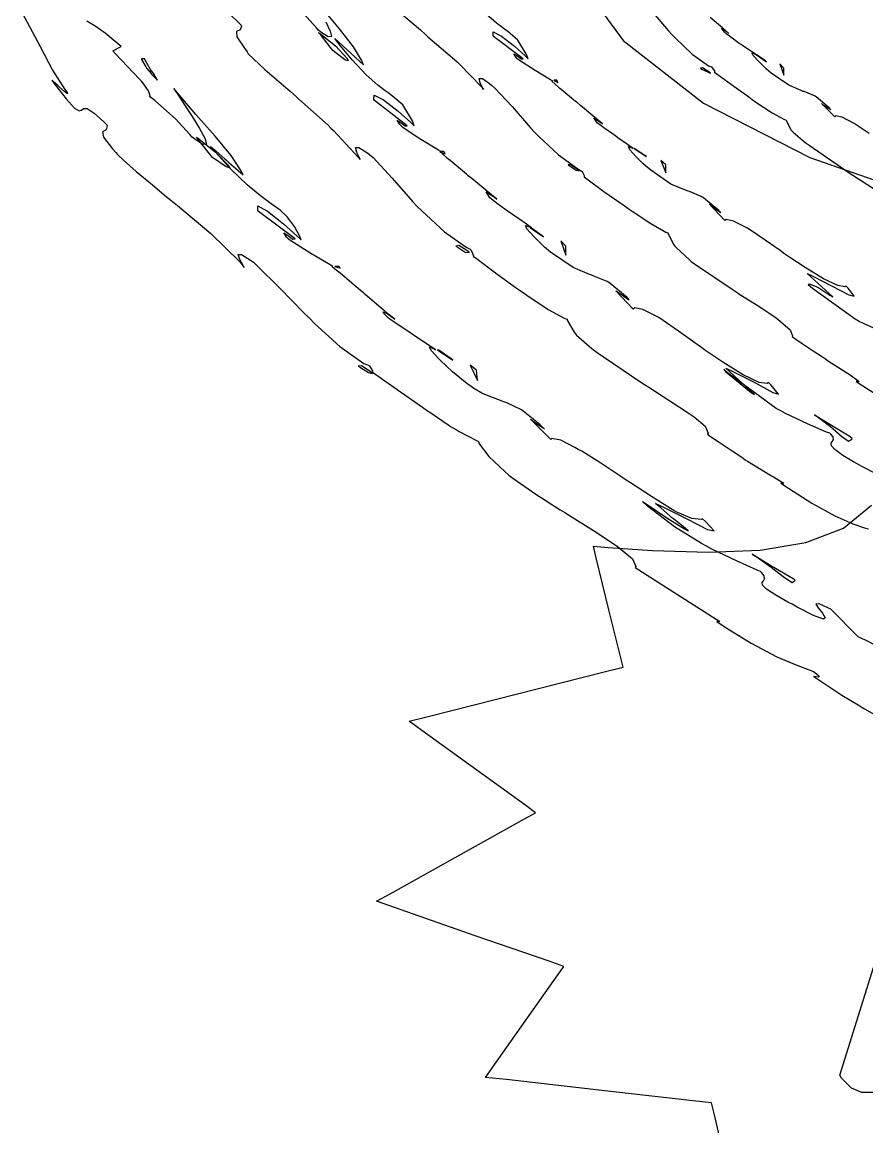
# Model space of a CAD drawing. Extents: x 85 to 270, y 27 to 328.
# Drawn here: x 127.56 to 156.83, y 83.02 to 121.32 of the extents above; entities that cross this region are included whole.
import ezdxf

# ---------------------------------------------------------------- set-up
doc = ezdxf.new("R2010")
doc.units = 0
doc.header["$MEASUREMENT"] = 0

msp = doc.modelspace()

# ---------------------------------------------------------------- linework, layer by layer
at = {"color": 7}
for points in [[(158.652, 136.062), (154.348, 134.455), (149.895, 131.917), (147.028, 128.95), (146.014, 126.482), (146.014, 125.659), (146.014, 125.016), (146.626, 123.085), (148.384, 120.688), (151.167, 118.518), (154.85, 116.629), (159.315, 115.07)], [(159.103, 84.2077), (156.774, 84.2077), (156.653, 84.2077), (156.293, 84.3636), (155.954, 84.7108), (155.892, 84.8071), (157.056, 88.5472)]]:
    msp.add_lwpolyline(points, dxfattribs=at)
at = {"color": 32}
for points in [[(127.56, 121.646), (128.006, 120.826), (128.094, 120.65), (128.183, 120.483), (128.618, 119.663), (129.037, 118.984), (129.117, 118.886), (129.122, 118.877), (129.128, 118.834), (128.997, 118.94), (128.793, 119.125), (128.64, 119.265), (128.588, 119.309), (128.709, 119.146), (129.085, 118.667), (129.38, 118.343), (129.537, 118.243), (129.618, 118.269), (129.69, 118.329), (129.817, 118.328), (130.062, 118.17), (130.388, 117.865), (130.492, 117.758), (130.504, 117.723), (130.467, 117.589), (130.347, 117.519), (130.377, 117.332), (130.695, 116.931), (130.81, 116.805), (130.863, 116.735), (131.072, 116.532), (131.51, 116.148), (132.074, 115.679), (132.555, 115.281), (132.715, 115.146), (132.944, 114.961), (134.104, 113.997), (135.104, 113.013), (135.254, 112.819), (135.217, 112.887), (135.106, 113.09), (135.044, 113.264), (135.165, 113.261), (135.474, 113.067), (135.573, 112.995), (135.705, 112.872), (136.477, 112.105), (137.337, 111.231), (137.513, 111.055), (137.69, 110.878), (138.562, 110.072), (139.399, 109.493), (139.56, 109.431), (139.594, 109.397), (139.7, 109.238), (139.7, 109.185), (139.814, 109.106), (140.559, 108.581), (141.428, 107.968), (141.604, 107.844), (141.648, 107.818), (142.089, 107.519), (142.133, 107.491), (142.151, 107.474), (142.364, 107.333), (142.382, 107.315), (142.398, 107.307), (142.61, 107.184), (142.628, 107.174), (142.707, 107.13), (143.324, 106.803), (143.368, 106.785), (143.395, 106.707), (143.725, 106.258), (144.285, 105.737), (144.427, 105.621), (144.567, 105.517), (145.357, 104.957), (146.199, 104.414), (146.367, 104.316), (146.615, 104.165), (147.358, 103.701), (148.179, 103.153), (148.703, 102.711), (148.828, 102.447), (148.802, 102.412), (151.73, 100.542), (151.624, 100.542), (151.915, 100.346), (152.816, 99.7906), (153.709, 99.3207), (154.397, 99.0286), (154.831, 98.8688), (154.976, 98.8138), (155.024, 98.7778), (155.163, 98.6525), (155.16, 98.607), (155.064, 98.6208), (154.998, 98.6374), (154.976, 98.6374), (155.064, 98.5848), (155.822, 98.0803), (155.892, 98.0362), (155.962, 97.9921), (156.58, 97.6147), (156.633, 97.579), (156.748, 97.5085), (157.744, 96.9518)], [(134.769, 121.586), (135.059, 121.313), (135.15, 121.215), (135.159, 121.183), (135.112, 121.062), (134.99, 120.995), (135, 120.808), (135.261, 120.419), (135.36, 120.297), (135.395, 120.227), (135.97, 119.681), (136.86, 118.922), (137.054, 118.746), (137.15, 118.658), (138.165, 117.749), (138.253, 117.651), (138.35, 117.563), (139.205, 116.645), (139.277, 116.557), (139.245, 116.621), (139.151, 116.808), (139.105, 116.976), (139.222, 116.979), (139.504, 116.801), (139.594, 116.733), (139.717, 116.629), (140.384, 115.915), (141.102, 115.095), (141.252, 114.935), (141.41, 114.777), (142.196, 114.049), (142.945, 113.516), (143.087, 113.454), (143.113, 113.419), (143.2, 113.216), (143.192, 113.206), (143.298, 113.127), (143.959, 112.63), (144.726, 112.077), (144.885, 111.971), (145.044, 111.857), (145.78, 111.363), (146.359, 111.046), (146.439, 111.019), (146.447, 110.985), (146.684, 110.57), (146.72, 110.526), (146.764, 110.473), (147.293, 110.005), (147.355, 109.96), (147.478, 109.864), (148.959, 108.859), (149.119, 108.762), (149.268, 108.665), (149.997, 108.194), (150.636, 107.775), (150.742, 107.703), (150.847, 107.633), (151.222, 107.316), (151.332, 107.068), (151.306, 107.032), (151.306, 107.032), (151.415, 106.959), (151.707, 106.764), (152.124, 106.482), (152.49, 106.234), (152.612, 106.15), (152.691, 106.098), (153.466, 105.622), (153.529, 105.587), (153.589, 105.552), (153.832, 105.41), (153.952, 105.34), (153.952, 105.34), (153.847, 105.34), (154.11, 105.161), (154.921, 104.646), (155.72, 104.202), (156.341, 103.932), (156.744, 103.794), (156.88, 103.753)], [(138.085, 121.331), (138.238, 121.014), (138.278, 120.821), (138.158, 120.81), (137.906, 120.977), (137.83, 121.039), (137.758, 121.127), (137.309, 121.626)], [(157.145, 105.663), (156.653, 105.919), (156.493, 106.01), (156.366, 106.08), (155.997, 106.302), (155.717, 106.503), (155.601, 106.637), (155.592, 106.725), (155.636, 106.79), (155.677, 106.855), (155.663, 106.94), (155.574, 107.041), (155.539, 107.068), (155.433, 107.112), (154.772, 107.39), (154.005, 107.756), (153.847, 107.844), (153.687, 107.932), (152.029, 109.142), (151.871, 109.291), (151.932, 109.212), (152.813, 108.481), (152.929, 108.409), (152.929, 108.409), (151.941, 109.325), (152.189, 109.214), (152.921, 108.838), (153.567, 108.483), (153.771, 108.428), (153.513, 108.737), (153.422, 108.832), (153.376, 108.792), (153.097, 108.832), (152.545, 109.092), (151.839, 109.532), (151.252, 109.932), (151.059, 110.067), (150.87, 110.205), (150.303, 110.614), (149.616, 111.077), (149.069, 111.362), (148.784, 111.412), (148.732, 111.372), (148.131, 112.007), (148.183, 111.972), (148.36, 111.862), (148.536, 111.734), (148.59, 111.69), (148.518, 111.77), (147.928, 112.263), (147.884, 112.29), (147.83, 112.325), (147.365, 112.52), (147.321, 112.536), (147.223, 112.572), (146.649, 112.819), (145.864, 113.348), (145.661, 113.524), (145.566, 113.614), (145.287, 113.888), (145.048, 114.151), (145.001, 114.268), (145.157, 114.22), (145.204, 114.194), (145.204, 114.194), (144.984, 114.348), (144.587, 114.627), (144.498, 114.689), (144.41, 114.751), (144.03, 115.029), (143.827, 115.182), (143.827, 115.182), (143.769, 115.234), (143.637, 115.434), (143.922, 115.256), (144.004, 115.182), (144.004, 115.182), (143.695, 115.442), (143.138, 115.897), (143.015, 115.994), (142.954, 116.047), (142.39, 116.523), (142.346, 116.557), (142.302, 116.593), (142.121, 116.753), (142.029, 116.84), (142.029, 116.84), (142.063, 116.84), (141.984, 116.884), (141.376, 117.255), (140.766, 117.661), (140.688, 117.722), (140.651, 117.769), (140.552, 117.92), (140.661, 117.854), (140.836, 117.722), (140.899, 117.722), (140.899, 117.722), (139.77, 118.604), (139.748, 118.64), (139.752, 118.788), (140.075, 118.626), (140.589, 118.232), (141.013, 117.855), (141.147, 117.722), (141.085, 117.898), (140.753, 118.451), (140.334, 118.807), (140.229, 118.886), (140.141, 118.945), (139.887, 119.134), (139.484, 119.491), (138.993, 120.013), (138.538, 120.567), (138.395, 120.756), (139.383, 119.838), (139.317, 120.004), (139.037, 120.468), (138.558, 121.087), (137.979, 121.779)], [(140.564, 121.731), (141.358, 121.056), (141.534, 120.897), (141.622, 120.818), (142.54, 120.025), (142.628, 119.944), (142.717, 119.866), (143.483, 119.072), (143.545, 118.992), (143.513, 119.047), (143.429, 119.218), (143.395, 119.367), (143.505, 119.364), (143.75, 119.196), (143.827, 119.133), (143.941, 119.036), (144.541, 118.402), (145.176, 117.661), (145.308, 117.511), (145.449, 117.37), (146.146, 116.721), (146.808, 116.232), (146.932, 116.17), (146.958, 116.144), (147.038, 116.005), (147.038, 115.958), (147.126, 115.888), (147.716, 115.451), (148.413, 114.963), (148.555, 114.865), (148.696, 114.768), (149.348, 114.336), (149.859, 114.045), (149.931, 114.017), (149.939, 113.983), (150.142, 113.603), (150.177, 113.558), (150.221, 113.514), (150.688, 113.083), (150.742, 113.029), (150.857, 112.941), (152.162, 112.059), (152.294, 111.971), (152.426, 111.883), (153.084, 111.47), (153.653, 111.09), (153.741, 111.019), (153.837, 110.949), (154.172, 110.654), (154.255, 110.442), (154.234, 110.419), (154.234, 110.419), (154.331, 110.353), (154.591, 110.177), (154.963, 109.929), (155.289, 109.714), (155.399, 109.644), (155.469, 109.591), (156.156, 109.15), (156.21, 109.115), (156.263, 109.08), (156.465, 108.938), (156.563, 108.868), (156.563, 108.868), (156.457, 108.868), (156.693, 108.711), (157.416, 108.256)], [(157.4, 110.561), (156.712, 110.87), (156.563, 110.949), (156.421, 111.029), (154.94, 112.087), (154.799, 112.219), (154.833, 112.245), (155.128, 112.139), (155.547, 111.857), (155.645, 111.795), (155.645, 111.795), (154.763, 112.606), (154.982, 112.506), (155.627, 112.174), (156.2, 111.867), (156.391, 111.824), (156.181, 112.099), (156.104, 112.183), (156.063, 112.15), (155.818, 112.191), (155.323, 112.427), (154.689, 112.814), (154.161, 113.162), (153.988, 113.278), (153.818, 113.401), (153.309, 113.767), (152.695, 114.177), (152.206, 114.428), (151.953, 114.475), (151.907, 114.44), (151.378, 115.006), (151.422, 114.971), (151.57, 114.865), (151.721, 114.759), (151.765, 114.723), (151.703, 114.795), (151.164, 115.236), (151.129, 115.252), (151.085, 115.28), (150.68, 115.456), (150.636, 115.465), (150.548, 115.492), (150.04, 115.707), (149.339, 116.188), (149.155, 116.346), (149.071, 116.425), (148.824, 116.665), (148.612, 116.899), (148.564, 117.007), (148.693, 116.968), (148.732, 116.946), (148.732, 116.946), (148.536, 117.08), (148.201, 117.317), (148.131, 117.369), (148.051, 117.423), (147.712, 117.661), (147.531, 117.792), (147.531, 117.792), (147.482, 117.836), (147.363, 118.004), (147.603, 117.854), (147.673, 117.792), (147.673, 117.792), (147.403, 118.018), (146.906, 118.437), (146.792, 118.533), (146.738, 118.577), (146.235, 118.992), (146.19, 119.027), (146.146, 119.063), (145.91, 119.275), (145.91, 119.275), (145.944, 119.275), (145.872, 119.319), (145.339, 119.65), (144.788, 119.998), (144.709, 120.051), (144.677, 120.092), (144.598, 120.224), (144.695, 120.171), (144.852, 120.056), (144.921, 120.051), (144.921, 120.051), (143.897, 120.826), (143.878, 120.857), (143.881, 120.983), (144.166, 120.836), (144.617, 120.49), (144.982, 120.166), (145.098, 120.051), (145.036, 120.201), (144.731, 120.694), (144.374, 121.012), (144.286, 121.073), (144.212, 121.126), (143.993, 121.288), (143.633, 121.598)], [(149.41, 121.652), (149.957, 121.021), (150.071, 120.897), (150.186, 120.774), (150.773, 120.215), (151.342, 119.812), (151.448, 119.768), (151.464, 119.742), (151.554, 119.63), (151.554, 119.592), (151.632, 119.531), (152.14, 119.156), (152.735, 118.728), (152.859, 118.64), (152.981, 118.551), (153.547, 118.182), (153.97, 117.952), (154.023, 117.934), (154.032, 117.908), (154.207, 117.581), (154.234, 117.545), (154.269, 117.511), (154.675, 117.158), (154.729, 117.122), (154.825, 117.052), (155.944, 116.284), (156.068, 116.204), (156.183, 116.126), (157.223, 115.456)], [(156.906, 117.464), (156.385, 117.811), (155.97, 118.025), (155.757, 118.069), (155.715, 118.04), (155.258, 118.497), (155.292, 118.471), (155.539, 118.314), (155.575, 118.287), (155.521, 118.349), (155.072, 118.728), (155.046, 118.746), (155.01, 118.772), (154.657, 118.914), (154.623, 118.922), (154.551, 118.948), (154.12, 119.138), (153.511, 119.557), (153.352, 119.698), (153.279, 119.764), (153.069, 119.969), (152.884, 120.171), (152.845, 120.259), (152.964, 120.213), (152.999, 120.191), (152.999, 120.191), (152.827, 120.301), (152.531, 120.5), (152.47, 120.544), (152.408, 120.588), (152.112, 120.805), (151.941, 120.933), (151.941, 120.933), (151.897, 120.971), (151.795, 121.118), (151.992, 120.988), (152.047, 120.933), (152.047, 120.933), (151.821, 121.131), (151.402, 121.489)], [(159.041, 98.7256), (156.782, 99.8982), (156.527, 100.013), (155.575, 100.965), (155.476, 101.019), (155.169, 101.158), (155.062, 101.147), (155.141, 101.013), (155.289, 100.83), (155.386, 100.674), (155.321, 100.623), (154.976, 100.754), (154.416, 101.04), (154.234, 101.141), (154.092, 101.217), (153.673, 101.454), (153.354, 101.666), (153.215, 101.802), (153.198, 101.892), (153.241, 101.957), (153.286, 102.024), (153.272, 102.121), (153.177, 102.238), (153.142, 102.27), (153.025, 102.324), (152.312, 102.646), (151.456, 103.055), (151.271, 103.152), (151.095, 103.25), (150.159, 103.823), (149.225, 104.538), (149.049, 104.705), (149.215, 104.6), (149.895, 104.141), (150.504, 103.753), (150.636, 103.681), (150.636, 103.681), (150.636, 103.681), (150.458, 103.832), (150.142, 104.087), (150.071, 104.14), (150.001, 104.202), (149.684, 104.48), (149.508, 104.635), (149.508, 104.635), (149.78, 104.51), (150.588, 104.105), (151.31, 103.735), (151.536, 103.682), (151.235, 104.006), (151.129, 104.105), (151.094, 104.079), (150.768, 104.114), (150.265, 104.326), (150.143, 104.386), (150.027, 104.458), (149.365, 104.877), (148.634, 105.348), (148.483, 105.445), (148.334, 105.543), (147.616, 106.028), (146.949, 106.443), (146.826, 106.503), (146.71, 106.575), (146.229, 106.826), (145.908, 106.884), (145.874, 106.856), (145.168, 107.561), (145.22, 107.517), (145.415, 107.385), (145.608, 107.253), (145.661, 107.208), (145.493, 107.377), (144.864, 107.884), (144.356, 108.128), (144.25, 108.162), (144.197, 108.18), (143.589, 108.409), (143.51, 108.443), (143.492, 108.453), (143.29, 108.569), (143.264, 108.585), (143.246, 108.595), (143.033, 108.745), (143.015, 108.762), (142.971, 108.797), (142.469, 109.203), (142.416, 109.255), (142.309, 109.352), (141.996, 109.649), (141.727, 109.94), (141.672, 110.065), (141.837, 109.994), (141.887, 109.96), (140.299, 111.019), (140.243, 111.066), (140.089, 111.217), (140.069, 111.283), (140.21, 111.217), (140.413, 111.073), (140.476, 111.019), (140.476, 111.019), (140.378, 111.095), (140.176, 111.257), (140.123, 111.301), (140.069, 111.345), (139.444, 111.876), (139.383, 111.937), (139.284, 112.022), (138.987, 112.274), (138.637, 112.568), (138.385, 112.775), (138.289, 112.853), (138.289, 112.853), (138.325, 112.853), (138.237, 112.907), (137.561, 113.304), (136.868, 113.736), (136.772, 113.807), (136.732, 113.856), (136.626, 114.015), (136.75, 113.939), (136.945, 113.797), (137.018, 113.807), (137.018, 113.807), (135.749, 114.759), (135.726, 114.797), (135.722, 114.952), (136.066, 114.767), (136.621, 114.333), (137.083, 113.918), (137.231, 113.771), (137.179, 113.891), (136.996, 114.235), (136.759, 114.556), (136.496, 114.799), (136.189, 115.024), (135.815, 115.295), (135.355, 115.677), (134.787, 116.229), (134.258, 116.815), (134.092, 117.016), (134.092, 117.016), (134.267, 116.863), (134.583, 116.585), (134.655, 116.523), (134.725, 116.462), (135.042, 116.184), (135.22, 116.028), (135.22, 116.028), (135.132, 116.204), (134.8, 116.696), (134.244, 117.37), (133.578, 118.123), (133.003, 118.797), (132.821, 119.027), (132.848, 118.97), (132.953, 118.809), (133.182, 118.46), (133.452, 118.048), (133.707, 117.639), (133.89, 117.297), (133.947, 117.088), (133.82, 117.08), (133.542, 117.265), (133.456, 117.335), (133.376, 117.432), (132.873, 117.974), (132.159, 118.605), (131.975, 118.746), (131.991, 118.763), (131.939, 118.944), (131.745, 119.213), (131.692, 119.275), (131.63, 119.345), (130.8, 120.227), (130.704, 120.333), (130.987, 120.474), (130.854, 120.596), (130.441, 120.944), (130.091, 121.183), (129.8, 121.351)], [(151.976, 81.5894), (151.544, 83.4415), (151.448, 83.8549), (151.448, 83.8549), (150.803, 83.9265), (147.65, 84.2836), (144.338, 84.6586), (143.617, 84.7369), (143.853, 85.0815), (144.986, 86.687), (146.102, 88.2565), (146.333, 88.5832), (145.82, 88.7596), (143.258, 89.6454), (140.466, 90.6198), (139.84, 90.8403), (140.308, 91.1049), (142.565, 92.3629), (144.859, 93.6364), (145.344, 93.9091), (145.008, 94.1571), (143.316, 95.3918), (141.412, 96.7673), (140.971, 97.0841), (141.632, 97.2524), (147.77, 98.8053), (148.379, 98.9542), (148.299, 99.2808), (147.893, 100.948), (147.452, 102.755), (147.355, 103.152), (147.865, 103.11), (149.4, 103.005), (151.346, 102.944), (153.134, 103.018), (154.71, 103.281), (156.013, 103.783), (156.989, 104.577)]]:
    msp.add_lwpolyline(points, dxfattribs=at)
for points in [[(137.83, 120.967), (137.909, 120.906), (138.421, 120.501), (138.826, 120.06), (138.854, 119.98), (138.738, 120.016), (138.327, 120.341), (137.935, 120.844), (137.83, 120.967)], [(131.798, 120.051), (131.692, 120.051), (131.7, 120.025), (131.851, 119.768), (131.869, 119.732), (131.877, 119.716), (132.027, 119.539), (132.045, 119.521), (132.115, 119.451), (132.115, 119.451), (132.079, 119.485), (132.079, 119.485), (132.115, 119.451), (132.123, 119.443), (132.238, 119.319), (132.256, 119.309), (132.256, 119.309), (132.194, 119.399), (132.185, 119.415), (132.185, 119.433), (132.151, 119.473), (132.151, 119.485), (132.115, 119.521), (132.115, 119.521), (132.151, 119.485), (132.151, 119.485), (132.141, 119.495), (132.053, 119.619), (132.045, 119.628), (132.009, 119.681), (131.867, 119.918), (131.798, 120.051), (131.798, 120.051)], [(152.999, 120.191), (153.352, 119.944), (153.317, 119.98), (153.025, 120.183), (152.999, 120.191)], [(151.059, 119.732), (151.112, 119.698), (151.402, 119.548), (151.412, 119.556), (151.35, 119.6), (151.129, 119.738), (151.059, 119.732), (151.059, 119.732)], [(153.952, 119.732), (153.811, 119.874), (153.952, 119.485), (153.952, 119.732)], [(146.086, 119.309), (145.98, 119.309), (146.012, 119.286), (146.124, 119.231), (146.1, 119.295), (146.086, 119.309)], [(133.597, 117.335), (133.685, 117.273), (134.258, 116.818), (134.725, 116.346), (134.761, 116.276), (134.629, 116.302), (134.152, 116.633), (133.711, 117.194), (133.597, 117.335)], [(142.169, 116.84), (142.029, 116.84), (142.072, 116.815), (142.218, 116.761), (142.186, 116.827), (142.169, 116.84)], [(148.766, 116.946), (149.189, 116.663), (149.135, 116.699), (148.792, 116.929), (148.766, 116.946)], [(149.86, 116.381), (149.684, 116.523), (149.86, 116.1), (149.86, 116.381)], [(146.473, 116.381), (146.534, 116.337), (146.76, 116.196), (146.862, 116.17), (146.862, 116.17), (146.79, 116.224), (146.547, 116.382), (146.473, 116.381), (146.473, 116.381)], [(145.168, 114.194), (145.627, 113.877), (145.583, 113.913), (145.203, 114.177), (145.168, 114.194)], [(142.592, 113.558), (142.663, 113.506), (142.913, 113.348), (143.044, 113.334), (143.051, 113.348), (142.971, 113.401), (142.689, 113.573), (142.592, 113.558), (142.592, 113.558)], [(146.403, 113.558), (146.226, 113.735), (146.403, 113.242), (146.403, 113.558)], [(138.535, 112.853), (138.395, 112.853), (138.439, 112.837), (138.584, 112.788), (138.551, 112.842), (138.535, 112.853)], [(141.957, 109.96), (142.486, 109.608), (142.425, 109.652), (141.992, 109.944), (141.957, 109.96)], [(139.207, 109.397), (139.285, 109.345), (139.558, 109.18), (139.69, 109.141), (139.7, 109.149), (139.62, 109.211), (139.321, 109.405), (139.207, 109.397), (139.207, 109.397)], [(143.298, 109.255), (143.087, 109.431), (143.334, 108.902), (143.298, 109.255)], [(156.317, 106.892), (156.218, 106.963), (155.107, 107.633), (155.01, 107.703), (155.156, 107.615), (155.571, 107.304), (155.954, 106.968), (156.191, 106.796), (156.307, 106.861), (156.317, 106.892)], [(154.34, 101.989), (154.278, 102.024), (153.661, 102.377), (153.599, 102.412), (153.537, 102.447), (152.92, 102.827), (152.859, 102.871), (153.028, 102.771), (153.516, 102.431), (153.97, 102.073), (154.237, 101.894), (154.337, 101.964), (154.34, 101.989)]]:
    msp.add_lwpolyline(points, close=True, dxfattribs=at)

doc.saveas('drawing.dxf')
